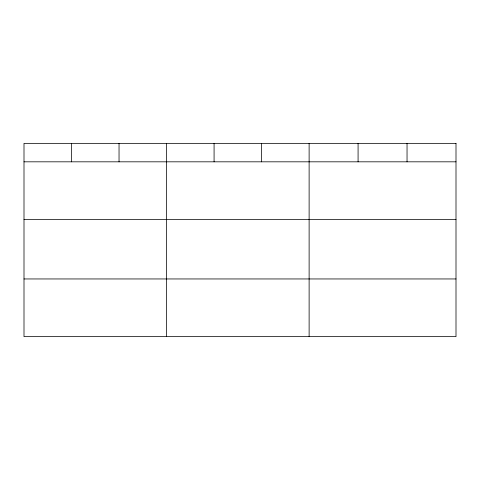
<?xml version="1.0" encoding="UTF-8"?>
<svg xmlns="http://www.w3.org/2000/svg" width="480" height="480" viewBox="0 0 480 480"><rect width="100%" height="100%" fill="white"/><g stroke="black" fill="none" stroke-linecap="round" stroke-linejoin="round"><path stroke-width="0.72" d="M24 161.82L456 161.82M24 219.51L456 219.51M24 278.952L456 278.952M407.04 143.358L407.04 161.82M358.08 143.358L358.08 161.82M309.12 143.358L309.12 336.642M261.6 143.358L261.6 161.82M214.08 143.358L214.08 161.82M166.56 143.358L166.56 336.642M119.04 143.358L119.04 161.82M71.52 143.358L71.52 161.82M456 143.358L24 143.358L24 336.642L456 336.642L456 143.358"/></g></svg>
